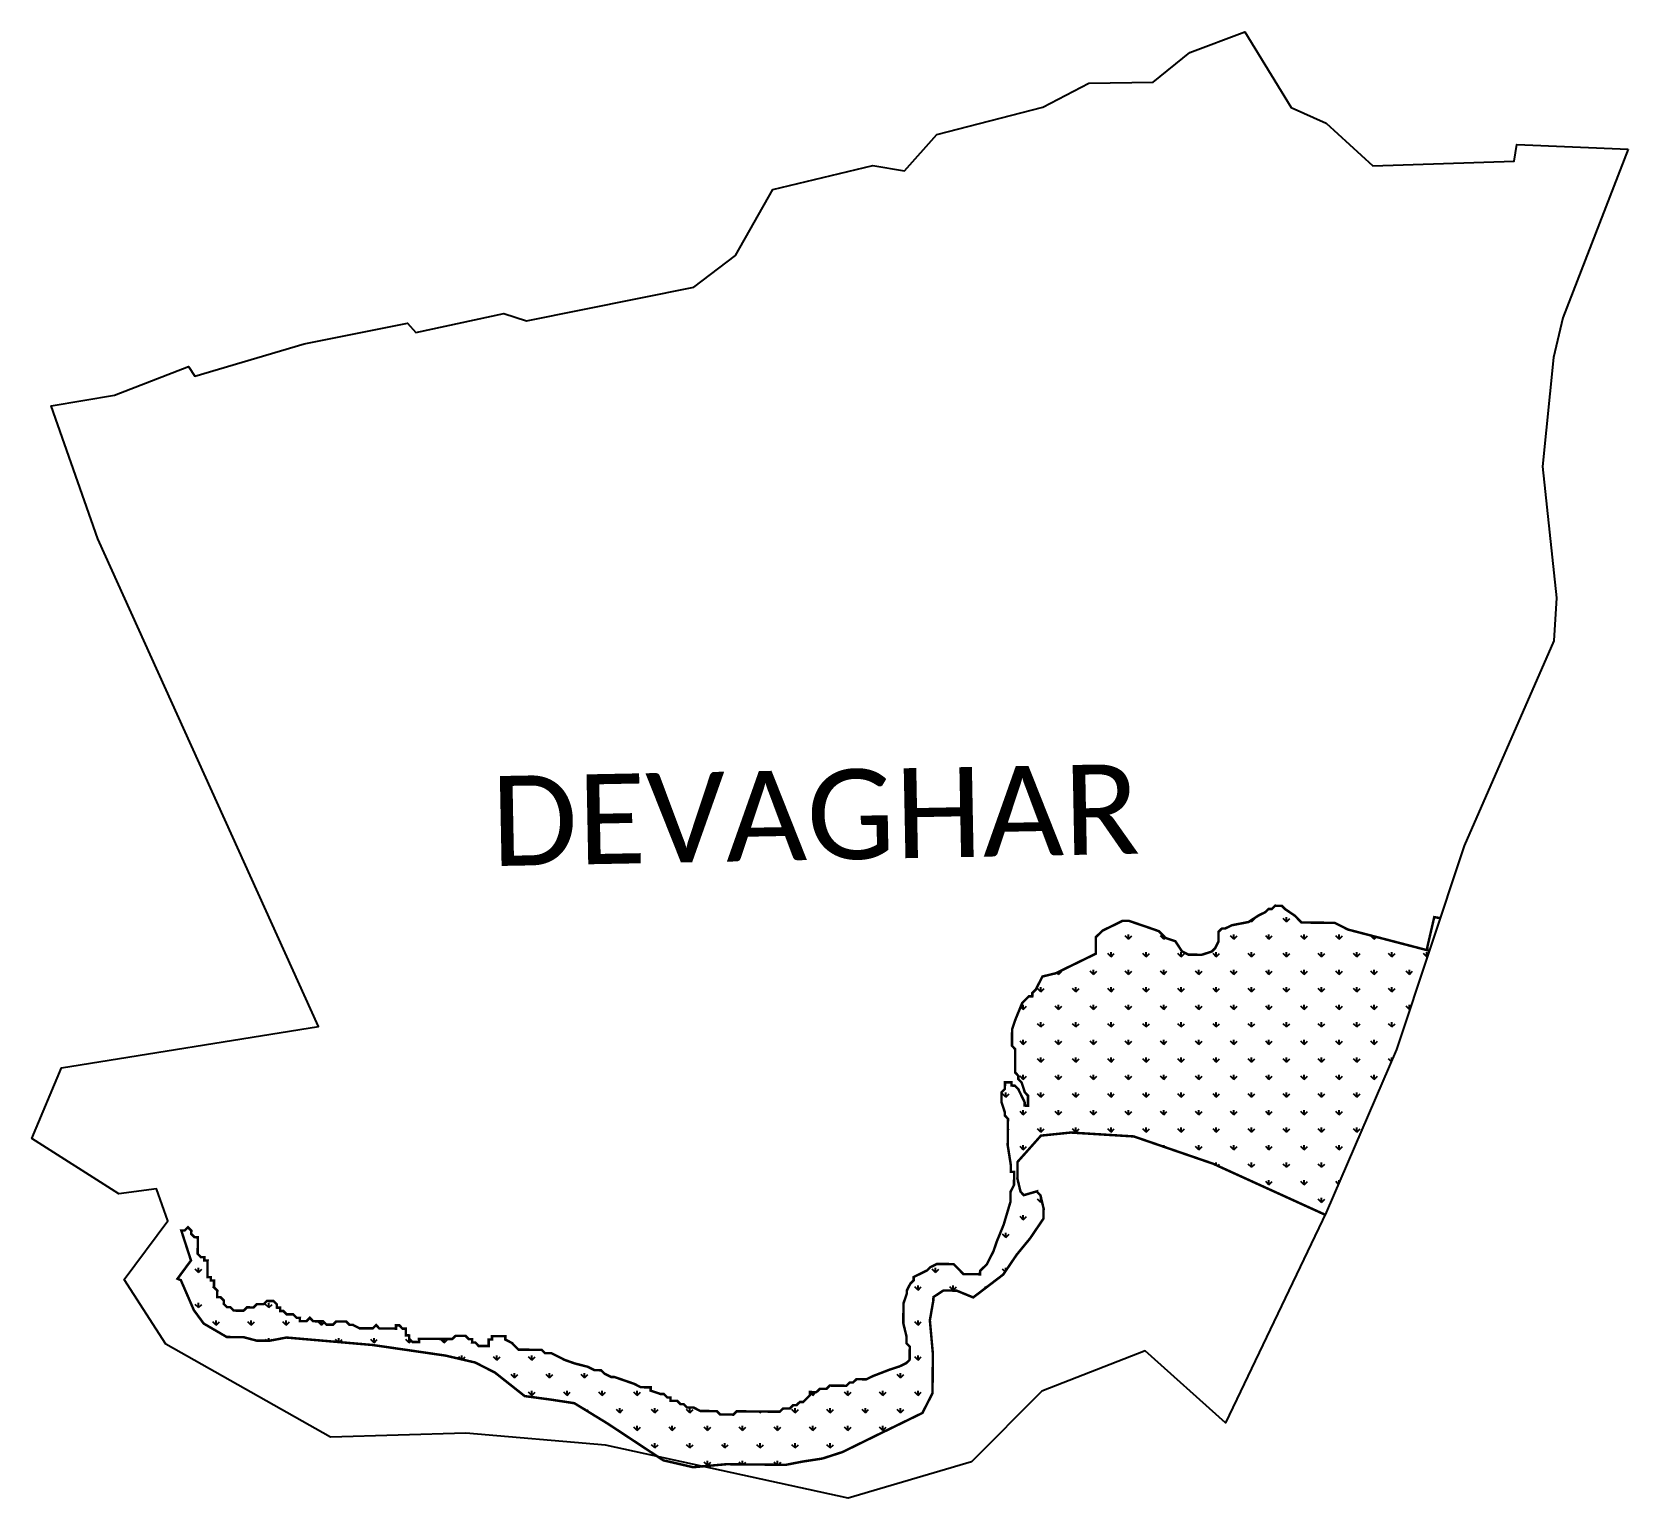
# Model space of a CAD drawing. Header units: metres. Extents: x 290123 to 292052, y 1989992 to 1991765.
import ezdxf

# ---------------------------------------------------------------- set-up
doc = ezdxf.new("R2010")
doc.units = ezdxf.units.M
doc.header["$MEASUREMENT"] = 0
for name, color, linetype in [('MANGROOVES', 112, 'Continuous'), ('village', 3, 'Continuous'), ('VILLAGE NAME', 250, 'Continuous')]:
    doc.layers.add(name, color=color, linetype=linetype)
doc.styles.get("Standard").update_dxf_attribs({"font": 'simplex.shx'})

msp = doc.modelspace()

# ---------------------------------------------------------------- hatches: boundary and pattern name
at = {"layer": 'MANGROOVES'}
h = msp.add_hatch(dxfattribs=at)
h.set_pattern_fill('GRASS', color=256, scale=30)
h.paths.add_polyline_path([(291824.9, 1990693.8), (291817.7, 1990695), (291809.4, 1990659), (291809.3, 1990655), (291713.4, 1990680), (291697.4, 1990688.1), (291657.3, 1990688.5), (291653.3, 1990692.5), (291649.4, 1990696.6), (291637.4, 1990704.7), (291633.5, 1990708.7), (291625.4, 1990708.8), (291621.4, 1990704.8), (291617.4, 1990704.9), (291613.3, 1990700.9), (291605.3, 1990697), (291593.2, 1990689.1), (291573.1, 1990685.2), (291565.1, 1990681.3), (291561.1, 1990681.3), (291557, 1990677.4), (291556.9, 1990665.4), (291552.8, 1990657.4), (291548.8, 1990653.4), (291536.7, 1990649.5), (291520.7, 1990649.6), (291512.7, 1990653.7), (291504.8, 1990665.8), (291492.8, 1990669.9), (291484.9, 1990678), (291472.9, 1990682.2), (291448.9, 1990690.4), (291440.9, 1990690.5), (291432.8, 1990686.5), (291424.8, 1990682.6), (291416.7, 1990678.7), (291408.6, 1990670.7), (291408.5, 1990650.7), (291360.1, 1990627.1), (291344.1, 1990623.2), (291340, 1990615.2), (291335.9, 1990607.2), (291331.9, 1990603.3), (291331.8, 1990599.3), (291327.8, 1990599.3), (291323.8, 1990595.3), (291319.7, 1990591.4), (291311.5, 1990571.4), (291307.4, 1990559.4), (291307.2, 1990539.4), (291311.2, 1990535.3), (291311, 1990507.2), (291314.9, 1990503.2), (291314.9, 1990499.2), (291318.9, 1990495.1), (291322.8, 1990483.1), (291326.7, 1990479), (291326.6, 1990467), (291322.6, 1990467.1), (291322.6, 1990471.1), (291318.7, 1990479.1), (291314.8, 1990487.2), (291310.8, 1990491.2), (291306.8, 1990491.3), (291306.8, 1990495.3), (291298.8, 1990495.3), (291298.7, 1990487.3), (291294.7, 1990483.3), (291294.6, 1990471.3), (291298.5, 1990459.3), (291298.5, 1990455.2), (291302.4, 1990451.2), (291302.1, 1990419.1), (291305.9, 1990395), (291305.8, 1990387), (291309.9, 1990387), (291309.7, 1990371), (291305.6, 1990363), (291305.5, 1990351), (291297.2, 1990323), (291289, 1990303), (291284.9, 1990291), (291280.8, 1990283), (291276.8, 1990275), (291272.7, 1990271.1), (291268.7, 1990267.1), (291268.6, 1990263.1), (291248.6, 1990263.3), (291240.7, 1990271.4), (291236.7, 1990275.4), (291216.6, 1990275.6), (291208.6, 1990271.7), (291204.5, 1990267.7), (291196.5, 1990263.8), (291188.4, 1990259.8), (291188.4, 1990255.8), (291184.4, 1990251.8), (291180.3, 1990243.9), (291180.2, 1990239.9), (291176.1, 1990227.9), (291175.9, 1990203.8), (291179.8, 1990187.7), (291179.7, 1990179.7), (291183.7, 1990175.7), (291183.5, 1990159.6), (291179.5, 1990155.7), (291171.4, 1990151.7), (291159.4, 1990147.8), (291139.2, 1990140), (291131.2, 1990136.1), (291119.2, 1990136.2), (291115.1, 1990132.2), (291111.1, 1990132.2), (291107.1, 1990128.3), (291087, 1990128.5), (291083, 1990124.5), (291075, 1990124.6), (291070.9, 1990120.6), (291062.9, 1990120.7), (291062.9, 1990116.7), (291058.8, 1990112.7), (291054.8, 1990108.7), (291050.8, 1990108.7), (291046.7, 1990104.8), (291042.7, 1990104.8), (291038.7, 1990100.8), (291030.7, 1990100.9), (291026.6, 1990096.9), (290974.5, 1990097.4), (290970.5, 1990093.4), (290954.4, 1990093.6), (290950.5, 1990097.6), (290930.4, 1990097.8), (290922.5, 1990101.9), (290914.4, 1990102), (290910.5, 1990106), (290906.5, 1990106.1), (290902.5, 1990110.1), (290894.5, 1990110.2), (290894.5, 1990114.2), (290890.5, 1990114.2), (290886.5, 1990118.3), (290882.5, 1990118.3), (290870.5, 1990122.4), (290870.6, 1990126.4), (290858.5, 1990126.5), (290850.6, 1990130.6), (290826.6, 1990138.9), (290822.6, 1990138.9), (290814.6, 1990143), (290810.6, 1990147), (290802.6, 1990147.1), (290794.6, 1990151.2), (290778.6, 1990155.3), (290766.7, 1990159.5), (290750.7, 1990167.6), (290742.7, 1990167.7), (290738.7, 1990171.7), (290710.7, 1990172), (290706.7, 1990176), (290702.7, 1990180.1), (290694.7, 1990184.2), (290694.8, 1990188.2), (290678.7, 1990188.3), (290678.7, 1990184.3), (290674.7, 1990184.3), (290674.6, 1990176.3), (290662.6, 1990176.4), (290658.6, 1990180.5), (290654.6, 1990180.5), (290654.7, 1990184.5), (290650.7, 1990184.6), (290646.7, 1990188.6), (290634.7, 1990188.7), (290630.6, 1990184.8), (290590.5, 1990185.1), (290590.5, 1990181.1), (290582.5, 1990181.2), (290578.5, 1990185.2), (290578.5, 1990189.2), (290574.5, 1990189.3), (290574.6, 1990197.3), (290570.6, 1990197.3), (290566.6, 1990201.4), (290562.6, 1990201.4), (290562.6, 1990197.4), (290542.5, 1990197.6), (290538.6, 1990201.6), (290534.5, 1990197.7), (290518.5, 1990197.8), (290510.5, 1990201.9), (290506.5, 1990201.9), (290502.5, 1990206), (290490.5, 1990206.1), (290486.5, 1990202.1), (290478.5, 1990202.2), (290474.5, 1990206.2), (290462.5, 1990206.3), (290458.5, 1990210.4), (290454.4, 1990206.4), (290446.4, 1990206.5), (290446.5, 1990210.5), (290442.5, 1990210.5), (290438.5, 1990214.6), (290430.5, 1990214.6), (290426.5, 1990218.7), (290422.5, 1990218.7), (290422.5, 1990222.7), (290418.5, 1990222.8), (290418.6, 1990226.8), (290414.6, 1990230.8), (290406.6, 1990230.9), (290402.5, 1990226.9), (290394.5, 1990227), (290390.5, 1990223), (290382.5, 1990223.1), (290378.4, 1990219.1), (290366.4, 1990219.2), (290362.4, 1990223.3), (290358.4, 1990223.3), (290354.4, 1990227.4), (290354.5, 1990231.4), (290350.5, 1990235.4), (290346.5, 1990235.5), (290346.6, 1990243.5), (290342.6, 1990247.5), (290342.7, 1990255.5), (290338.7, 1990255.6), (290338.7, 1990259.6), (290334.7, 1990259.6), (290334.9, 1990279.7), (290330.9, 1990279.7), (290330.9, 1990283.7), (290326.9, 1990283.7), (290322.9, 1990287.8), (290323.1, 1990307.8), (290319.1, 1990307.9), (290315.1, 1990311.9), (290315.2, 1990315.9), (290311.2, 1990320), (290307.1, 1990316), (290303.1, 1990316), (290314.8, 1990279.8), (290298.5, 1990257.7), (290302.6, 1990255.9), (290318.3, 1990219.7), (290330.2, 1990203.5), (290358.1, 1990187.2), (290378.1, 1990187.1), (290394.1, 1990182.9), (290410.1, 1990182.8), (290430.2, 1990186.6), (290534.3, 1990177.6), (290622.4, 1990164.8), (290658.4, 1990156.4), (290682.3, 1990144.2), (290718.2, 1990115.8), (290750.2, 1990111.5), (290778.2, 1990107.2), (290818.1, 1990082.8), (290879, 1990042.6), (290933.2, 1990030.8), (290961.9, 1990033.4), (291034, 1990032.7), (291054.1, 1990036.6), (291078.2, 1990040.3), (291102.3, 1990048.1), (291118.4, 1990056), (291150.6, 1990071.8), (291199, 1990095.4), (291211.2, 1990119.3), (291211.6, 1990167.4), (291208, 1990207.5), (291212.2, 1990231.5), (291212.3, 1990235.6), (291224.4, 1990243.5), (291240.4, 1990243.3), (291260.4, 1990235.1), (291296.7, 1990262.8), (291312.9, 1990286.7), (291329.2, 1990306.6), (291337.3, 1990318.6), (291345.4, 1990330.5), (291345.5, 1990342.6), (291341.7, 1990358.6), (291337.1, 1990363.3), (291321.6, 1990358.8), (291317.6, 1990362.9), (291313.8, 1990378.9), (291314, 1990399), (291342.3, 1990430.8), (291378.4, 1990434.5), (291454.5, 1990429.8), (291550.4, 1990396.8), (291685.6, 1990335.2), (291686.9, 1990337.9), (291772.1, 1990534.9)])

# ---------------------------------------------------------------- linework, layer by layer
at = {"color": 3, "flags": 128}
msp.add_lwpolyline([(291177.3, 1991597.6), (291216.3, 1991641.6)], dxfattribs=at)
at = {"layer": 'MANGROOVES', "linetype": 'Continuous', "lineweight": -2, "const_width": 2.98, "flags": 128}
msp.add_lwpolyline([(291824.9, 1990693.8), (291817.7, 1990695), (291809.4, 1990659), (291809.3, 1990655), (291713.4, 1990680), (291697.4, 1990688.1), (291657.3, 1990688.5), (291653.3, 1990692.5), (291649.4, 1990696.6), (291637.4, 1990704.7), (291633.5, 1990708.7), (291625.4, 1990708.8), (291621.4, 1990704.8), (291617.4, 1990704.9), (291613.3, 1990700.9), (291605.3, 1990697), (291593.2, 1990689.1), (291573.1, 1990685.2), (291565.1, 1990681.3), (291561.1, 1990681.3), (291557, 1990677.4), (291556.9, 1990665.4), (291552.8, 1990657.4), (291548.8, 1990653.4), (291536.7, 1990649.5), (291520.7, 1990649.6), (291512.7, 1990653.7), (291504.8, 1990665.8), (291492.8, 1990669.9), (291484.9, 1990678), (291472.9, 1990682.2), (291448.9, 1990690.4), (291440.9, 1990690.5), (291432.8, 1990686.5), (291424.8, 1990682.6), (291416.7, 1990678.7), (291408.6, 1990670.7), (291408.5, 1990650.7), (291360.1, 1990627.1), (291344.1, 1990623.2), (291340, 1990615.2), (291335.9, 1990607.2), (291331.9, 1990603.3), (291331.8, 1990599.3), (291327.8, 1990599.3), (291323.8, 1990595.3), (291319.7, 1990591.4), (291311.5, 1990571.4), (291307.4, 1990559.4), (291307.2, 1990539.4), (291311.2, 1990535.3), (291311, 1990507.2), (291314.9, 1990503.2), (291314.9, 1990499.2), (291318.9, 1990495.1), (291322.8, 1990483.1), (291326.7, 1990479), (291326.6, 1990467), (291322.6, 1990467.1), (291322.6, 1990471.1), (291318.7, 1990479.1), (291314.8, 1990487.2), (291310.8, 1990491.2), (291306.8, 1990491.3), (291306.8, 1990495.3), (291298.8, 1990495.3), (291298.7, 1990487.3), (291294.7, 1990483.3), (291294.6, 1990471.3), (291298.5, 1990459.3), (291298.5, 1990455.2), (291302.4, 1990451.2), (291302.1, 1990419.1), (291305.9, 1990395), (291305.8, 1990387), (291309.9, 1990387), (291309.7, 1990371), (291305.6, 1990363), (291305.5, 1990351), (291297.2, 1990323), (291289, 1990303), (291284.9, 1990291), (291280.8, 1990283), (291276.8, 1990275), (291272.7, 1990271.1), (291268.7, 1990267.1), (291268.6, 1990263.1), (291248.6, 1990263.3), (291240.7, 1990271.4), (291236.7, 1990275.4), (291216.6, 1990275.6), (291208.6, 1990271.7), (291204.5, 1990267.7), (291196.5, 1990263.8), (291188.4, 1990259.8), (291188.4, 1990255.8), (291184.4, 1990251.8), (291180.3, 1990243.9), (291180.2, 1990239.9), (291176.1, 1990227.9), (291175.9, 1990203.8), (291179.8, 1990187.7), (291179.7, 1990179.7), (291183.7, 1990175.7), (291183.5, 1990159.6), (291179.5, 1990155.7), (291171.4, 1990151.7), (291159.4, 1990147.8), (291139.2, 1990140), (291131.2, 1990136.1), (291119.2, 1990136.2), (291115.1, 1990132.2), (291111.1, 1990132.2), (291107.1, 1990128.3), (291087, 1990128.5), (291083, 1990124.5), (291075, 1990124.6), (291070.9, 1990120.6), (291062.9, 1990120.7), (291062.9, 1990116.7), (291058.8, 1990112.7), (291054.8, 1990108.7), (291050.8, 1990108.7), (291046.7, 1990104.8), (291042.7, 1990104.8), (291038.7, 1990100.8), (291030.7, 1990100.9), (291026.6, 1990096.9), (290974.5, 1990097.4), (290970.5, 1990093.4), (290954.4, 1990093.6), (290950.5, 1990097.6), (290930.4, 1990097.8), (290922.5, 1990101.9), (290914.4, 1990102), (290910.5, 1990106), (290906.5, 1990106.1), (290902.5, 1990110.1), (290894.5, 1990110.2), (290894.5, 1990114.2), (290890.5, 1990114.2), (290886.5, 1990118.3), (290882.5, 1990118.3), (290870.5, 1990122.4), (290870.6, 1990126.4), (290858.5, 1990126.5), (290850.6, 1990130.6), (290826.6, 1990138.9), (290822.6, 1990138.9), (290814.6, 1990143), (290810.6, 1990147), (290802.6, 1990147.1), (290794.6, 1990151.2), (290778.6, 1990155.3), (290766.7, 1990159.5), (290750.7, 1990167.6), (290742.7, 1990167.7), (290738.7, 1990171.7), (290710.7, 1990172), (290706.7, 1990176), (290702.7, 1990180.1), (290694.7, 1990184.2), (290694.8, 1990188.2), (290678.7, 1990188.3), (290678.7, 1990184.3), (290674.7, 1990184.3), (290674.6, 1990176.3), (290662.6, 1990176.4), (290658.6, 1990180.5), (290654.6, 1990180.5), (290654.7, 1990184.5), (290650.7, 1990184.6), (290646.7, 1990188.6), (290634.7, 1990188.7), (290630.6, 1990184.8), (290590.5, 1990185.1), (290590.5, 1990181.1), (290582.5, 1990181.2), (290578.5, 1990185.2), (290578.5, 1990189.2), (290574.5, 1990189.3), (290574.6, 1990197.3), (290570.6, 1990197.3), (290566.6, 1990201.4), (290562.6, 1990201.4), (290562.6, 1990197.4), (290542.5, 1990197.6), (290538.6, 1990201.6), (290534.5, 1990197.7), (290518.5, 1990197.8), (290510.5, 1990201.9), (290506.5, 1990201.9), (290502.5, 1990206), (290490.5, 1990206.1), (290486.5, 1990202.1), (290478.5, 1990202.2), (290474.5, 1990206.2), (290462.5, 1990206.3), (290458.5, 1990210.4), (290454.4, 1990206.4), (290446.4, 1990206.5), (290446.5, 1990210.5), (290442.5, 1990210.5), (290438.5, 1990214.6), (290430.5, 1990214.6), (290426.5, 1990218.7), (290422.5, 1990218.7), (290422.5, 1990222.7), (290418.5, 1990222.8), (290418.6, 1990226.8), (290414.6, 1990230.8), (290406.6, 1990230.9), (290402.5, 1990226.9), (290394.5, 1990227), (290390.5, 1990223), (290382.5, 1990223.1), (290378.4, 1990219.1), (290366.4, 1990219.2), (290362.4, 1990223.3), (290358.4, 1990223.3), (290354.4, 1990227.4), (290354.5, 1990231.4), (290350.5, 1990235.4), (290346.5, 1990235.5), (290346.6, 1990243.5), (290342.6, 1990247.5), (290342.7, 1990255.5), (290338.7, 1990255.6), (290338.7, 1990259.6), (290334.7, 1990259.6), (290334.9, 1990279.7), (290330.9, 1990279.7), (290330.9, 1990283.7), (290326.9, 1990283.7), (290322.9, 1990287.8), (290323.1, 1990307.8), (290319.1, 1990307.9), (290315.1, 1990311.9), (290315.2, 1990315.9), (290311.2, 1990320), (290307.1, 1990316), (290303.1, 1990316), (290314.8, 1990279.8), (290298.5, 1990257.7), (290302.6, 1990255.9), (290318.3, 1990219.7), (290330.2, 1990203.5), (290358.1, 1990187.2), (290378.1, 1990187.1), (290394.1, 1990182.9), (290410.1, 1990182.8), (290430.2, 1990186.6), (290534.3, 1990177.6), (290622.4, 1990164.8), (290658.4, 1990156.4), (290682.3, 1990144.2), (290718.2, 1990115.8), (290750.2, 1990111.5), (290778.2, 1990107.2), (290818.1, 1990082.8), (290885.8, 1990038.1), (290921.8, 1990029.8), (290961.9, 1990033.4), (291034, 1990032.7), (291054.1, 1990036.6), (291078.2, 1990040.3), (291102.3, 1990048.1), (291118.4, 1990056), (291150.6, 1990071.8), (291199, 1990095.4), (291211.2, 1990119.3), (291211.6, 1990167.4), (291208, 1990207.5), (291212.2, 1990231.5), (291212.3, 1990235.6), (291224.4, 1990243.5), (291240.4, 1990243.3), (291260.4, 1990235.1), (291296.7, 1990262.8), (291312.9, 1990286.7), (291329.2, 1990306.6), (291337.3, 1990318.6), (291345.4, 1990330.5), (291345.5, 1990342.6), (291341.7, 1990358.6), (291337.7, 1990362.7), (291337.7, 1990363.5), (291321.6, 1990358.8), (291317.6, 1990362.9), (291313.8, 1990378.9), (291314, 1990399), (291342.3, 1990430.8), (291378.4, 1990434.5), (291454.5, 1990429.8), (291550.4, 1990396.8), (291685.6, 1990335.2)], dxfattribs=at)
at = {"layer": 'village', "color": 3}
for points in [[(291216.3, 1991641.6, 0), (291344.5, 1991674.6, 0), (291400.1, 1991703.4, 0), (291478, 1991704.9, 0), (291522.1, 1991740.4, 0), (291588.8, 1991765.5, 0), (291644.8, 1991673.9, 0), (291687.2, 1991655.1, 0), (291743.4, 1991603.5, 0), (291914.5, 1991609.1, 0), (291917.5, 1991629.4, 0), (292052, 1991623.5, 0)], [(292052, 1991623.5, 0), (291973.2, 1991419.6, 0), (291961.8, 1991371.8, 0), (291948.4, 1991240.1, 0), (291965.6, 1991081, 0), (291962.3, 1991029.3, 0), (291853.9, 1990781.2, 0), (291772.1, 1990534.9, 0), (291686.9, 1990337.9, 0), (291565.4, 1990083.5, 0), (291468.4, 1990170.4, 0), (291343.5, 1990121.6, 0), (291258.3, 1990036.4, 0), (291109.3, 1989992.5, 0), (290815.8, 1990056.3, 0), (290647.1, 1990070.8, 0), (290483.6, 1990066.2, 0), (290284.6, 1990178.4, 0), (290234.2, 1990256.8, 0), (290286.9, 1990327.8, 0), (290273, 1990366.3, 0), (290227.6, 1990360.3, 0), (290122.5, 1990427.3, 0), (290158.1, 1990512.7, 0), (290469.1, 1990562.9, 0), (290202.4, 1991152.5, 0), (290145.7, 1991313.5, 0), (290222.4, 1991326.2, 0), (290311.9, 1991360.9, 0), (290319.6, 1991349.2, 0), (290451.6, 1991388.4, 0), (290576.7, 1991413.4, 0), (290586.8, 1991402, 0), (290693.1, 1991424.9, 0), (290720.5, 1991416.1, 0), (290922.5, 1991456.7, 0), (290973.1, 1991495.1, 0), (291018, 1991575, 0), (291139.1, 1991603.8, 0), (291177.3, 1991597.6, 0)]]:
    msp.add_polyline3d(points, dxfattribs=at)

# ---------------------------------------------------------------- texts
at = {"layer": 'VILLAGE NAME', "insert": (290676.7, 1990865.4), "char_height": 108.748, "attachment_point": 1, "rotation": 1.1028}
msp.add_mtext_dynamic_manual_height_columns('{\\fCalibri|b0|i0|c0|p34;DEVAGHAR}', width=1571.314, gutter_width=543.7, heights=[0], dxfattribs=at)

doc.saveas('drawing.dxf')
